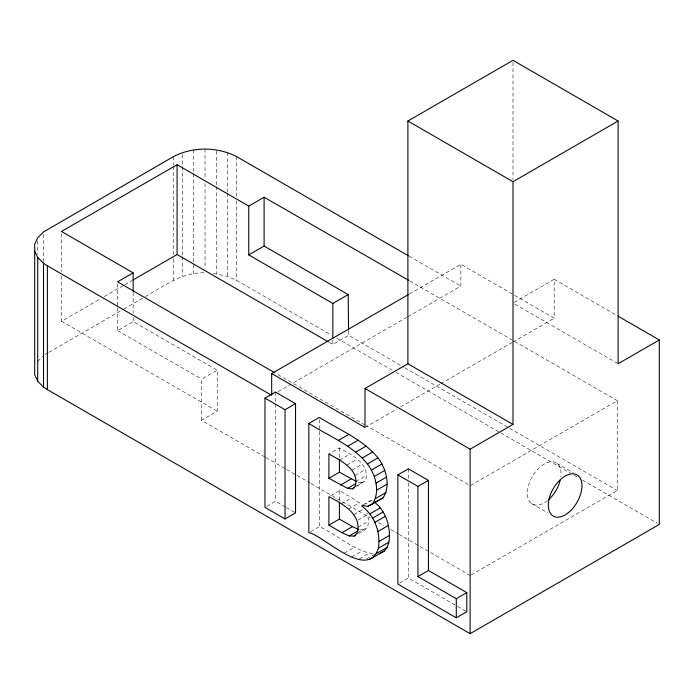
<?xml version="1.0" encoding="UTF-8"?>
<svg xmlns="http://www.w3.org/2000/svg" width="694" height="694" viewBox="0 0 694 694"><rect width="100%" height="100%" fill="white"/><g stroke="black" fill="none" stroke-linecap="round" stroke-linejoin="round"><path stroke-width="0.52" stroke-dasharray="3.47 2.6" d="M43.47 262.037L43.531 233.011M201.46 420.304L201.676 379.167L217.231 370.18L217.231 411.204L201.46 420.304L265.143 457.068M358.572 533.565L364.706 530.025L367.664 527.102L368.653 521.099L367.594 514.54L366.701 512.805M356.699 486.381L365.591 480.569C370.509 463.705 351.311 454.579 339.401 447.951L328.895 454.023M37.71 361.548L42.568 356.317M61.462 275.83L61.462 321.27L100.621 298.663M104.352 296.512L123.931 285.208M124.868 284.67L132.328 280.359M45.136 354.487L47.947 352.864M48.884 352.326L122.907 309.585M123.844 309.047L144.456 297.145M145.393 296.607C163.923 285.954 182.539 271.961 205.034 272.837M117.59 307.85L117.59 330.622L133.144 321.634L217.231 370.18M409.347 294.065L460.859 264.327L554.194 318.208L554.194 279.283L512.996 303.07M329.095 342.289L332.842 344.458L348.614 335.349L403.865 367.247M278.068 391.607L290.864 384.224M407.04 317.149L292.695 383.166L275.839 373.415M407.977 316.611L460.859 286.075L460.859 264.327M365.009 427.435L396.847 409.052M400.594 406.892L439.935 384.181M440.872 383.635L512.051 342.541M512.987 342.003L554.194 318.208M339.444 460.105L349.95 454.041M266.722 506.351L275.475 501.294L285.503 507.088M346.879 465.093L357.393 459.029M351.988 470.124L362.502 464.052M354.998 475.442L365.512 469.378M330.648 495.672L339.401 490.615L351.823 497.78L359.188 502.881L361.158 504.98M356.005 481.402L366.51 475.329M355.085 486.641L365.591 480.569M341.318 503.853L351.823 497.78M348.674 508.954L359.188 502.881M310.591 531.682L319.344 526.625C338.004 535.083 354.053 551.478 375.02 554.064L365.391 559.624M362.893 504.92L372.531 499.35L372.531 500.096L365.521 504.148M353.931 514.54L363.569 508.971M357.965 520.101L367.594 514.54M358.139 527.162L368.653 521.099M357.15 533.166L367.664 527.102M344.224 553.127L354.738 547.054M471.165 574.936L617.374 490.519L617.374 400.707L470.228 485.661L366.51 425.786M351.832 556.987L362.337 550.923M359.466 558.817L369.104 553.257M399.614 583.081L408.376 578.024L456.6 605.871M359.674 529.86L364.706 530.025M213.431 273.471L227.337 276.281L236.567 280.376L331.238 335.029M358.069 482.278L362.823 482.842M409.772 280.931L513.655 340.832M554.194 279.283L617.07 315.579M514.87 304.154L618.102 363.751M409.243 256.277L460.859 286.075M514.592 341.37L617.374 400.707M404.793 367.794L508.745 427.808M509.682 428.345L617.374 490.519M556.866 463.314L573.227 472.761M336.859 338.282L392.162 370.206M395.91 372.374L499.958 432.44M500.894 432.978L570.251 473.03M574.007 475.19L576.818 476.813M582.44 480.066L657.426 523.354M531.569 503.514L547.93 512.961M293.631 383.704L365.573 425.249M117.59 330.622L201.676 379.167M61.462 321.27L217.231 411.204M266.08 457.615L285.746 468.962M286.683 469.508L296.043 474.913M296.98 475.451L310.088 483.024M311.025 483.562L370.023 517.629M378.456 522.487L384.068 525.731M390.627 529.522L398.122 533.842M399.059 534.389L470.228 575.473M286.422 507.609L295.54 512.875M457.528 606.4L466.802 611.752M348.562 331.055L348.614 335.349M512.996 62.503L512.996 179.538M408.376 468.797L408.376 478.53M408.376 482.851L408.376 578.024M339.401 447.951L339.401 458.508M339.401 490.615L339.401 501.155M332.842 340.138L332.842 344.458M319.344 419.558L319.344 430.375M319.344 431.451L319.344 526.625M275.475 392.067L275.475 402.884M275.475 403.96L275.475 501.294M236.567 156.584L236.567 196.411M236.567 200.713L236.567 280.376M227.337 152.489L227.337 192.316M227.337 193.392L227.337 276.281M216.58 150.997L216.58 185.445M216.58 186.521L216.58 273.714M205.034 149.045L205.034 179.182M205.034 183.485L205.034 268.526M193.496 149.921L193.496 172.528M193.496 173.604L193.496 273.714M182.739 154.641L182.739 255.834M182.739 256.91L182.739 276.281M173.509 156.584L173.509 165.189M173.509 166.274L173.509 254.542M173.509 258.845L173.509 280.376M133.144 292.365L133.144 312.959M133.144 317.297L133.144 321.634M117.59 283.993L117.59 306.765M61.462 233.626L61.462 271.501M37.71 240.983L37.71 253.9M547.497 500.574A23.787 13.733 -60 0 1 527.457 494.64A23.787 13.733 -60 0 1 544.833 463.661A23.787 13.733 -60 0 1 560.839 476.778"/><path stroke-width="1.04" d="M378.386 548.225C380.859 532.524 374.734 515.937 362.025 506.169L362.025 505.423L367.959 506.325L383.079 497.893C390.922 485.531 386.228 468.91 377.97 457.884C362.702 439.102 339.305 429.968 319.344 417.398L308.839 423.461L308.839 532.688C322.363 534.475 367.794 581.563 378.386 548.225L388.9 542.161C391.026 527.605 386.306 511.686 374.639 502.222M372.565 503.965C380.407 491.604 375.723 474.982 367.456 463.956C352.188 445.175 328.791 436.04 308.839 423.461M369.59 559.399L384.207 551.105L387.139 547.384L388.9 542.161M354.192 536.089L357.15 533.166C362.528 514.688 342.472 503.627 328.895 496.678L328.895 525.15L341.96 532.688L349.16 535.933L354.192 536.089L355.944 535.083M352.318 488.914L355.085 486.641C360.004 469.769 340.797 460.643 328.895 454.023L328.895 478.305L347.564 488.35L352.318 488.914L354.07 487.899M408.827 280.393L264.102 197.235L248.764 206.101L177.083 164.712L61.462 231.466L133.144 272.846L133.144 291.28M133.144 272.846L117.59 281.833L274.902 372.869M407.89 121.016L512.996 181.698L512.996 424.433L407.89 363.751L407.89 121.016L512.996 60.335L618.102 121.016L618.102 363.751L659.3 339.965L659.3 524.438L470.107 633.665L47.383 389.603L43.531 387.07L37.71 381.249L34.7 374.76L34.7 244.245L37.71 237.756L43.531 231.935L173.509 156.584C192.889 146.599 217.179 146.599 236.567 156.584L408.306 255.739M133.257 279.821L177.083 254.524L328.149 341.743M248.764 206.101L248.764 254.889L264.102 246.032L348.188 294.577L348.553 329.988M512.996 181.698L618.102 121.016M248.764 254.889L332.842 303.434L348.188 294.577M34.7 250.968L37.71 257.457L43.531 263.278L47.383 265.811L271.675 395.302L271.675 373.554L408.41 294.603M264.969 398.139L275.475 392.067L295.54 403.648L295.54 512.875L285.026 518.947L264.969 507.366L264.969 398.139L285.026 409.72L295.54 403.648M271.675 373.554L365.009 427.435L365.009 388.51L407.89 363.751M338.273 440.456L348.787 434.392M347.642 446.285L358.156 440.213M355.632 452.141L366.146 446.077M362.233 458.031L372.747 451.968M328.895 478.305L339.401 472.232L356.317 481.454M367.456 463.956L377.97 457.884M340.537 485.028L351.051 478.955M371.446 470.038L381.96 463.974M347.564 488.35L355.441 483.796M374.3 476.44L384.806 470.376M376.009 483.171L386.523 477.099M397.862 474.861L408.376 468.797L428.432 480.378L428.432 570.477L466.802 592.633L466.802 611.752L456.288 617.825L397.862 584.096L397.862 474.861L417.927 486.442L428.432 480.378M376.582 490.216L387.087 484.152M328.895 525.15L339.401 519.077L352.474 526.625L358.772 529.461M375.575 498.544L386.09 492.48M367.959 506.325L378.464 500.261M365.009 388.51L470.107 449.191L512.996 424.433M369.755 513.959L380.26 507.887M341.96 532.688L352.474 526.625M372.669 518.062L383.183 511.99M349.16 535.933L357.922 530.875M374.96 522.304L385.474 516.241M377.97 531.439L388.484 525.375M378.976 541.511L389.481 535.438M376.625 553.448L387.139 547.384M417.927 486.442L417.927 576.549L428.432 570.477M417.927 576.549L456.288 598.696L466.802 592.633M380.104 553.335L384.207 551.105M379.392 499.784L383.079 497.893M618.007 316.126L659.3 339.965M470.107 449.191L470.107 633.665M456.288 598.696L456.288 617.825M339.401 459.567L339.401 472.232M339.401 502.213L339.401 519.077M332.842 303.434L332.842 337.978M285.026 409.72L285.026 518.947M264.102 197.235L264.102 246.032M177.083 164.712L177.083 254.524M47.383 265.811L47.383 389.603M43.531 263.278L43.531 387.07M37.71 257.457L37.71 381.249M560.145 480.474A23.787 13.733 -60 0 1 548.911 499.35M568.403 512.649A23.787 13.733 -60 0 0 577.772 475.39A23.787 13.733 -60 0 0 549.206 498.431A23.787 13.733 -60 0 0 568.403 512.649"/></g></svg>
